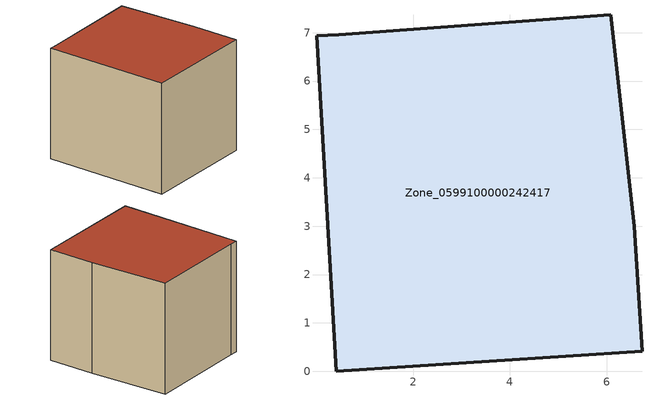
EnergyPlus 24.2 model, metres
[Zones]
Zone_0599100000242417
 floor ground (C_G): 0.41,0 0,6.94 0.46,6.96 6.09,7.37 6.57,3 6.73,0.41 z0
 wall outside (C_F): 6.73,0.41 6.57,3 6.09,7.37 0.46,6.96 0,6.94 0.41,0 6.73,0.41 z0:6.14
 roof outside (C_R): 0,6.94 0.41,0 6.73,0.41 6.57,3 6.09,7.37 0.46,6.96 z6.14
[BUILDING]
Pand.0599100000242417: North Axis=0; Terrain=City; Loads Convergence Tolerance Value=0.04; Temperature Convergence Tolerance Value=0.4; Solar Distribution=FullExterior; Maximum Number of Warmup Days=25; Minimum Number of Warmup Days=1
[Site:Location]
Rotterdam.The.Hague.AP_ZH_NLD Design_Conditions: Latitude=51.96; Longitude=4.45; Time Zone=1; Elevation=-4.5
[SITE:GROUNDTEMPERATURE:BUILDINGSURFACE]
18, 18, 18, 18, 18, 18, 18, 18, 18, 18, 18, 18
[MATERIAL] Thermal Absorptance=0.9; Solar Absorptance=0.7; Visible Absorptance=0.7
Name | Roughness | Thickness | Conductivity | Density | Specific Heat
G.TC.1946-1964 | MediumSmooth | 0.15 | 1 | 540 | 1210
F.TC.1946-1964 | Rough | 0.3 | 0.857143 | 1920 | 840
R.TC.1946-1964 | MediumRough | 0.2 | 0.235294 | 1500 | 1000
[CONSTRUCTION]
C_G: G.TC.1946-1964
C_F: F.TC.1946-1964
C_R: R.TC.1946-1964
[ZONE]
Zone_0599100000242417: Type=1; Multiplier=1; Ceiling Height=Autocalculate; Volume=Autocalculate; Floor Area=autocalculate; Part of Total Floor Area=Yes
[ZONEINFILTRATION:DESIGNFLOWRATE]
Infil_Zone_0599100000242417: Zone or ZoneList or Space or SpaceList=Zone_0599100000242417; Schedule=AlwaysOn; Design Flow Rate Calculation Method=Flow/Area; Flow Rate per Floor Area=0.003; Constant Term Coefficient=1; Temperature Term Coefficient=0; Velocity Term Coefficient=0; Velocity Squared Term Coefficient=0
[HVACTEMPLATE:ZONE:IDEALLOADSAIRSYSTEM]
Zone_0599100000242417: Maximum Heating Supply Air Temperature=50; Minimum Cooling Supply Air Temperature=13; Maximum Heating Supply Air Humidity Ratio=0.0156; Minimum Cooling Supply Air Humidity Ratio=0.0077; Heating Limit=NoLimit; Cooling Limit=NoLimit; Dehumidification Control Type=ConstantSensibleHeatRatio; Cooling Sensible Heat Ratio=0.7; Dehumidification Setpoint=60; Humidification Control Type=None; Humidification Setpoint=30; Outdoor Air Method=None; Outdoor Air Flow Rate per Person=0.00944; Outdoor Air Flow Rate per Zone Floor Area=0; Outdoor Air Flow Rate per Zone=0; Demand Controlled Ventilation Type=None; Outdoor Air Economizer Type=NoEconomizer; Heat Recovery Type=None; Sensible Heat Recovery Effectiveness=0.7; Latent Heat Recovery Effectiveness=0.65
[ZONECONTROL:THERMOSTAT]
ThermostatControl_Zone_0599100000242417: Zone or ZoneList=Zone_0599100000242417; Control Type Schedule=DualSetpointControlType; Control 1=Thermostat_Zone_0599100000242417; Temperature Difference Between Cutout And Setpoint=0
[THERMOSTATSETPOINT:DUALSETPOINT]
Thermostat_Zone_0599100000242417: Heating Setpoint Temperature Schedule=HeatingSetpoint_Zone_0599100000242417; Cooling Setpoint Temperature Schedule=CoolingSetpoint_Zone_0599100000242417
[SCHEDULE:COMPACT]
HeatingSetpoint_Zone_0599100000242417: Through: 12/31, For: AllDays, Until: 24:00, 21
CoolingSetpoint_Zone_0599100000242417: Through: 12/31, For: AllDays, Until: 24:00, 24
DualSetpointControlType: Through: 12/31, For: AllDays, Until: 24:00, 4
AlwaysOn: Through: 12/31, For: AllDays, Until: 24:00, 1
